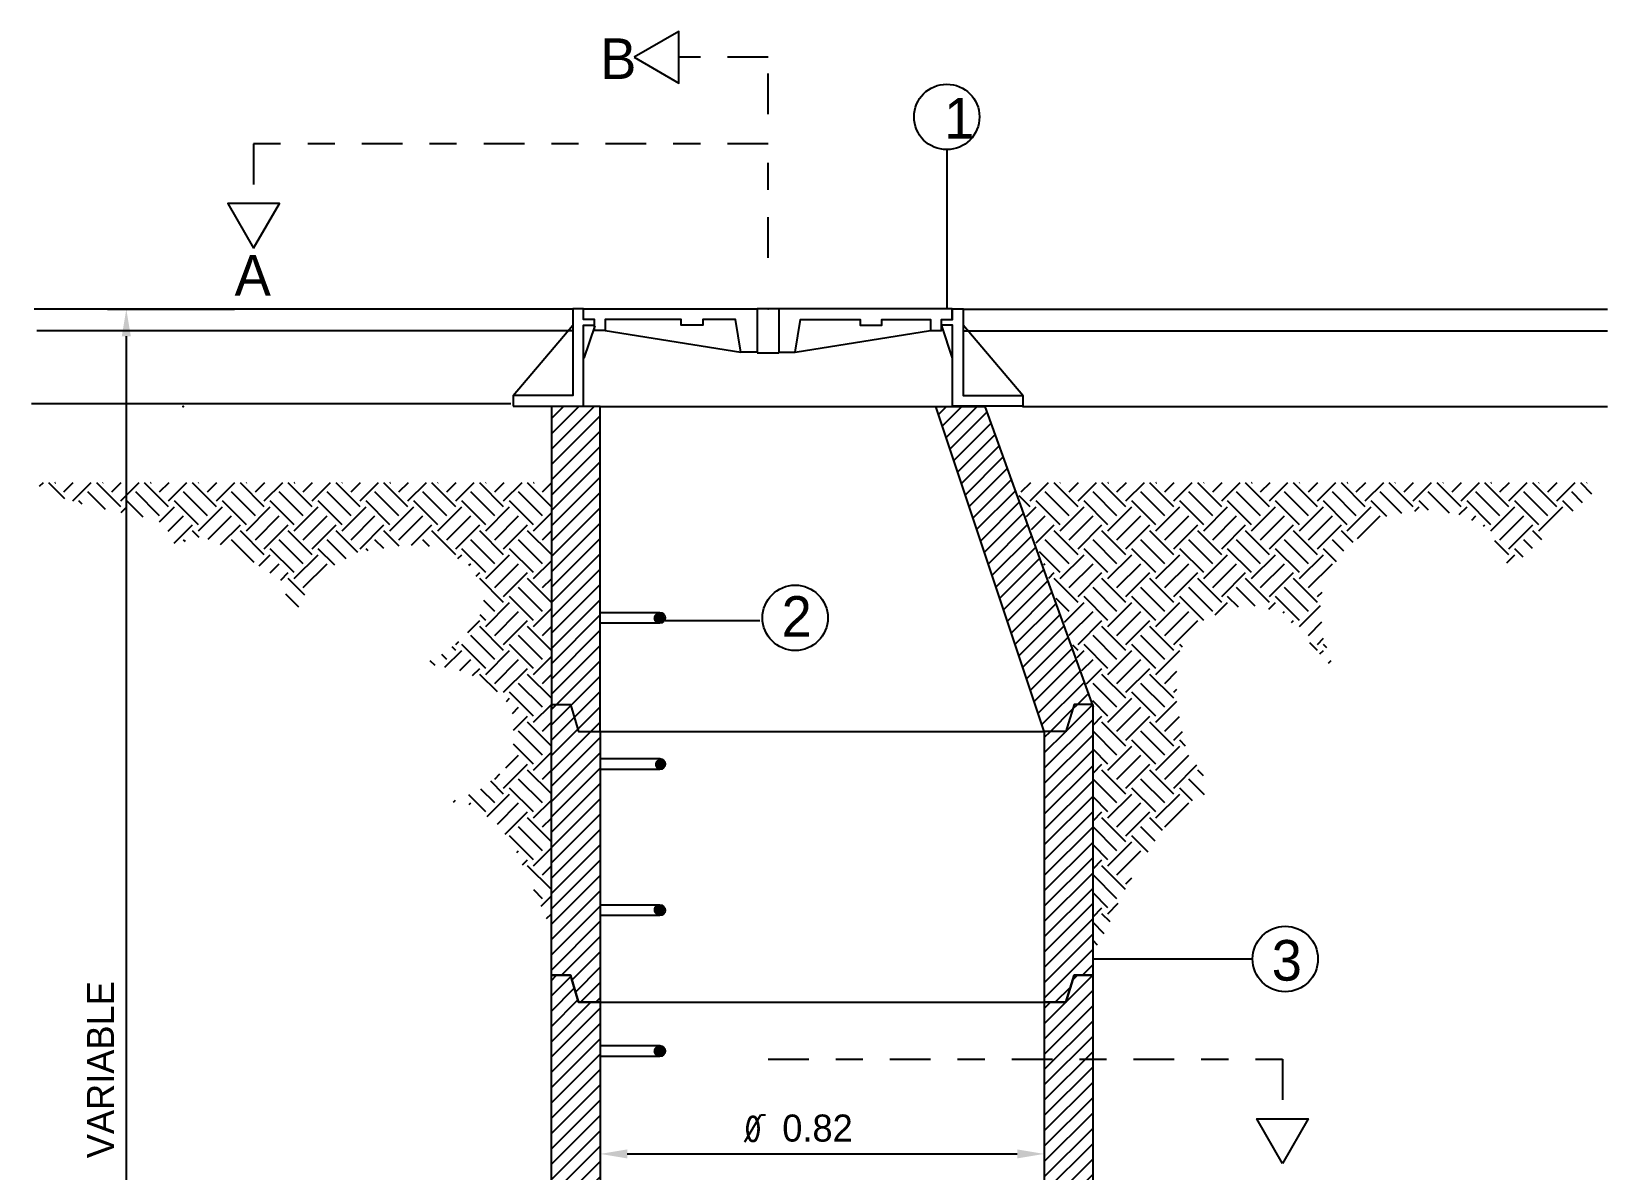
# Model space of a CAD drawing. Extents: x 0.6 to 16.6, y 0.3 to 12.9.
# Drawn here: x 2.72 to 8.54, y 8.74 to 12.94 of the extents above; entities that cross this region are included whole.
import ezdxf

# ---------------------------------------------------------------- set-up
doc = ezdxf.new("R2010")
doc.units = 0
doc.header["$LTSCALE"] = 0.3
doc.header["$MEASUREMENT"] = 0
doc.linetypes.add('DASHDOT', pattern=[1, 0.5, -0.25, 0, -0.25])
doc.layers.get('0').update_dxf_attribs({"linetype": 'CONTINUOUS'})
for name, color, linetype in [('ANILLO', 1, 'CONTINUOUS'), ('CERCHA', 7, 'CONTINUOUS'), ('RALLADO', 7, 'CONTINUOUS')]:
    doc.layers.add(name, color=color, linetype=linetype)
doc.styles.add('DIN', font='DIN')
doc.styles.add('LEROY', font='leroy')

# ---------------------------------------------------------------- blocks, each defined once
blk = doc.blocks.new('FI', base_point=(4.8585, 4.3576))
at = {"layer": 'CERCHA'}
for p, q in [((4.8531, 4.3523), (4.9122, 4.4516)), ((4.9122, 4.4516), (4.9296, 4.4516))]:
    blk.add_line(p, q, dxfattribs=at)
at = {"layer": 'CERCHA', "style": 'DIN'}
blk.add_text('0', height=0.1, dxfattribs=at).set_placement((4.85, 4.35))
blk = doc.blocks.new('*X0')
at = {"color": 0}
for p, q in [((21.55, 19.8812), (21.6288, 19.96)), ((21.55, 19.9095), (21.6005, 19.96)), ((21.55, 19.9378), (21.5722, 19.96)), ((21.55, 19.8529), (21.64, 19.9429)), ((22.2648, 19.9455), (22.2793, 19.96)), ((22.2719, 19.9243), (22.3076, 19.96)), ((22.279, 19.9031), (22.3359, 19.96)), ((22.286, 19.8819), (22.3538, 19.9496)), ((21.55, 19.8247), (21.64, 19.9147)), ((22.2931, 19.8607), (22.3612, 19.9288)), ((22.3002, 19.8395), (22.3687, 19.908)), ((21.55, 19.7964), (21.64, 19.8864)), ((22.3073, 19.8182), (22.3762, 19.8872)), ((21.55, 19.7681), (21.64, 19.8581)), ((22.3143, 19.797), (22.3837, 19.8664)), ((21.55, 19.7398), (21.64, 19.8298)), ((22.3214, 19.7758), (22.3912, 19.8456)), ((22.3285, 19.7546), (22.3987, 19.8248)), ((21.55, 19.7115), (21.64, 19.8015)), ((22.3355, 19.7334), (22.4062, 19.804)), ((21.55, 19.6832), (21.64, 19.7732)), ((22.3426, 19.7122), (22.4137, 19.7833)), ((22.3497, 19.691), (22.4212, 19.7625)), ((21.55, 19.655), (21.64, 19.745)), ((22.3568, 19.6697), (22.4287, 19.7417)), ((21.55, 19.6267), (21.64, 19.7167)), ((22.3638, 19.6485), (22.4362, 19.7209)), ((21.55, 19.5984), (21.64, 19.6884)), ((22.3709, 19.6273), (22.4437, 19.7001)), ((22.378, 19.6061), (22.4512, 19.6793)), ((21.55, 19.5701), (21.64, 19.6601)), ((22.385, 19.5849), (22.4586, 19.6585)), ((21.55, 19.5418), (21.64, 19.6318)), ((22.3921, 19.5637), (22.4661, 19.6377)), ((22.3992, 19.5425), (22.4736, 19.6169)), ((21.55, 19.5135), (21.64, 19.6035)), ((22.4062, 19.5213), (22.4811, 19.5961)), ((21.55, 19.4852), (21.64, 19.5752)), ((22.4133, 19.5), (22.4886, 19.5753)), ((21.55, 19.457), (21.64, 19.547)), ((22.4204, 19.4788), (22.4961, 19.5545)), ((22.4275, 19.4576), (22.5036, 19.5338)), ((21.55, 19.4287), (21.64, 19.5187)), ((22.4345, 19.4364), (22.5111, 19.513)), ((21.5596, 19.41), (21.64, 19.4904)), ((22.4416, 19.4152), (22.5186, 19.4922)), ((22.4487, 19.394), (22.5261, 19.4714)), ((21.5857, 19.4078), (21.64, 19.4621)), ((22.4557, 19.3728), (22.5336, 19.4506)), ((21.5922, 19.386), (21.64, 19.4338)), ((22.5213, 19.41), (22.5411, 19.4298)), ((22.5486, 19.409), (22.5496, 19.41)), ((21.5987, 19.3643), (21.64, 19.4055)), ((22.4713, 19.36), (22.5123, 19.401)), ((21.6227, 19.36), (21.64, 19.3773)), ((22.4996, 19.36), (22.5002, 19.3606))]:
    blk.add_line(p, q, dxfattribs=at)
blk = doc.blocks.new('A-CONO', base_point=(21.55, 19.36))
at = {"layer": 'ANILLO'}
for points in [[(21.55, 19.41), (21.585, 19.41), (21.6, 19.36), (21.64, 19.36), (21.64, 19.96), (21.55, 19.96), (21.55, 19.405)], [(22.55, 19.41), (22.515, 19.41), (22.5, 19.36), (22.46, 19.36), (22.26, 19.96), (22.35, 19.96), (22.55, 19.405)]]:
    blk.add_lwpolyline(points, dxfattribs=at)
at = {"layer": 'RALLADO'}
blk.add_line((21.64, 19.96), (22.26, 19.96), dxfattribs=at)
blk.add_blockref('*X0', (0, 0), dxfattribs=at)
blk = doc.blocks.new('*X2')
at = {"color": 0}
for p, q in [((22.5002, 19.3606), (22.5496, 19.41)), ((22.5123, 19.401), (22.5213, 19.41)), ((22.46, 19.2922), (22.55, 19.3822)), ((22.46, 19.3204), (22.4996, 19.36)), ((22.46, 19.3487), (22.4713, 19.36)), ((22.46, 19.2639), (22.55, 19.3539)), ((22.46, 19.2356), (22.55, 19.3256)), ((22.46, 19.2073), (22.55, 19.2973)), ((22.46, 19.179), (22.55, 19.269)), ((22.46, 19.1507), (22.55, 19.2407)), ((22.46, 19.1225), (22.55, 19.2125)), ((22.46, 19.0942), (22.55, 19.1842)), ((22.46, 19.0659), (22.55, 19.1559)), ((22.46, 19.0376), (22.55, 19.1276)), ((22.46, 19.0093), (22.55, 19.0993)), ((22.46, 18.981), (22.55, 19.071)), ((22.46, 18.9528), (22.55, 19.0428)), ((22.46, 18.9245), (22.55, 19.0145)), ((22.46, 18.8962), (22.55, 18.9862)), ((22.46, 18.8679), (22.55, 18.9579)), ((22.5304, 18.91), (22.55, 18.9296)), ((22.4804, 18.86), (22.5084, 18.888))]:
    blk.add_line(p, q, dxfattribs=at)
blk = doc.blocks.new('*X1')
at = {"color": 0}
for p, q in [((21.55, 19.4004), (21.5596, 19.41)), ((21.55, 19.3721), (21.5857, 19.4078)), ((21.55, 19.3438), (21.5922, 19.386)), ((21.55, 19.3155), (21.5987, 19.3643)), ((21.55, 19.2873), (21.6227, 19.36)), ((21.55, 19.259), (21.64, 19.349)), ((21.55, 19.2307), (21.64, 19.3207)), ((21.55, 19.2024), (21.64, 19.2924)), ((21.55, 19.1741), (21.64, 19.2641)), ((21.55, 19.1458), (21.64, 19.2358)), ((21.55, 19.1176), (21.64, 19.2076)), ((21.55, 19.0893), (21.64, 19.1793)), ((21.55, 19.061), (21.64, 19.151)), ((21.55, 19.0327), (21.64, 19.1227)), ((21.55, 19.0044), (21.64, 19.0944)), ((21.55, 18.9761), (21.64, 19.0661)), ((21.55, 18.9478), (21.64, 19.0378)), ((21.55, 18.9196), (21.64, 19.0096)), ((21.5687, 18.91), (21.64, 18.9813)), ((21.5878, 18.9008), (21.64, 18.953)), ((21.5943, 18.879), (21.64, 18.9247)), ((21.6036, 18.86), (21.64, 18.8964)), ((21.6319, 18.86), (21.64, 18.8681))]:
    blk.add_line(p, q, dxfattribs=at)
blk = doc.blocks.new('ANILLO', base_point=(21.55, 18.86))
at = {"layer": 'ANILLO'}
for points in [[(21.55, 19.41), (21.585, 19.41), (21.6, 19.36), (21.64, 19.36), (21.64, 18.86), (21.6, 18.86), (21.585, 18.91), (21.55, 18.91)], [(22.55, 19.41), (22.515, 19.41), (22.5, 19.36), (22.46, 19.36), (22.46, 18.86), (22.5, 18.86), (22.515, 18.91), (22.55, 18.91)]]:
    blk.add_lwpolyline(points, close=True, dxfattribs=at)
at = {"layer": 'RALLADO'}
blk.add_line((21.64, 19.36), (22.46, 19.36), dxfattribs=at)
for name in ['*X1', '*X2']:
    blk.add_blockref(name, (0, 0), dxfattribs=at)
blk = doc.blocks.new('*X13')
at = {"color": 0}
for p, q in [((20.0297, 24.6259), (20.0438, 24.64)), ((20.1234, 24.579), (20.0642, 24.6383)), ((20.0863, 24.6383), (20.088, 24.64)), ((20.1194, 24.6051), (20.1543, 24.64)), ((20.1525, 24.572), (20.2206, 24.64)), ((20.3293, 24.5499), (20.2409, 24.6383)), ((20.263, 24.6383), (20.2648, 24.64)), ((20.2962, 24.6051), (20.3311, 24.64)), ((20.3293, 24.572), (20.3974, 24.64)), ((20.5061, 24.5499), (20.4177, 24.6383)), ((20.4398, 24.6383), (20.4416, 24.64)), ((20.473, 24.6051), (20.5078, 24.64)), ((20.5061, 24.572), (20.5741, 24.64)), ((20.6829, 24.5499), (20.5945, 24.6383)), ((20.6166, 24.6383), (20.6183, 24.64)), ((20.6497, 24.6051), (20.6846, 24.64)), ((20.6829, 24.572), (20.7509, 24.64)), ((20.8597, 24.5499), (20.7713, 24.6383)), ((20.7934, 24.6383), (20.7951, 24.64)), ((20.8265, 24.6051), (20.8614, 24.64)), ((20.8597, 24.572), (20.9277, 24.64)), ((21.0364, 24.5499), (20.948, 24.6383)), ((20.9701, 24.6383), (20.9719, 24.64)), ((21.0033, 24.6051), (21.0382, 24.64)), ((21.0364, 24.572), (21.1045, 24.64)), ((21.2132, 24.5499), (21.1248, 24.6383)), ((21.1469, 24.6383), (21.1487, 24.64)), ((21.1801, 24.6051), (21.215, 24.64)), ((21.2132, 24.572), (21.2812, 24.64)), ((21.39, 24.5499), (21.3016, 24.6383)), ((21.3237, 24.6383), (21.3254, 24.64)), ((21.3568, 24.6051), (21.3917, 24.64)), ((21.39, 24.572), (21.458, 24.64)), ((21.5668, 24.5499), (21.4784, 24.6383)), ((21.5005, 24.6383), (21.5022, 24.64)), ((21.5336, 24.6051), (21.5685, 24.64)), ((21.5668, 24.572), (21.6348, 24.64)), ((21.7435, 24.5499), (21.6551, 24.6383)), ((21.6772, 24.6383), (21.679, 24.64)), ((21.7104, 24.6051), (21.7453, 24.64)), ((21.7435, 24.572), (21.8116, 24.64)), ((21.92, 24.5502), (21.8319, 24.6383)), ((21.854, 24.6383), (21.8558, 24.64)), ((21.8872, 24.6051), (21.92, 24.6379)), ((23.6549, 24.6051), (23.6898, 24.64)), ((23.6881, 24.572), (23.7561, 24.64)), ((23.8649, 24.5499), (23.7765, 24.6383)), ((23.7986, 24.6383), (23.8003, 24.64)), ((23.8317, 24.6051), (23.8666, 24.64)), ((23.8649, 24.572), (23.9329, 24.64)), ((24.0416, 24.5499), (23.9532, 24.6383)), ((23.9753, 24.6383), (23.9771, 24.64)), ((24.0085, 24.6051), (24.0434, 24.64)), ((24.0416, 24.572), (24.1097, 24.64)), ((24.2184, 24.5499), (24.13, 24.6383)), ((24.1521, 24.6383), (24.1539, 24.64)), ((24.1853, 24.6051), (24.2202, 24.64)), ((24.2184, 24.572), (24.2864, 24.64)), ((24.3952, 24.5499), (24.3068, 24.6383)), ((24.3289, 24.6383), (24.3306, 24.64)), ((24.362, 24.6051), (24.3969, 24.64)), ((24.3952, 24.572), (24.4632, 24.64)), ((24.572, 24.5499), (24.4836, 24.6383)), ((24.5057, 24.6383), (24.5074, 24.64)), ((24.5388, 24.6051), (24.5737, 24.64)), ((24.572, 24.572), (24.64, 24.64)), ((24.7487, 24.5499), (24.6603, 24.6383)), ((24.6824, 24.6383), (24.6842, 24.64)), ((24.7156, 24.6051), (24.7505, 24.64)), ((24.7487, 24.572), (24.8168, 24.64)), ((24.9255, 24.5499), (24.8371, 24.6383)), ((24.8592, 24.6383), (24.861, 24.64)), ((24.8924, 24.6051), (24.9273, 24.64)), ((24.9255, 24.572), (24.9936, 24.64)), ((25.1023, 24.5499), (25.0139, 24.6383)), ((25.036, 24.6383), (25.0377, 24.64)), ((25.0691, 24.6051), (25.104, 24.64)), ((25.1023, 24.572), (25.1703, 24.64)), ((25.2791, 24.5499), (25.1907, 24.6383)), ((25.2128, 24.6383), (25.2145, 24.64)), ((25.2459, 24.6051), (25.2808, 24.64)), ((25.2791, 24.572), (25.3471, 24.64)), ((25.4558, 24.5499), (25.3675, 24.6383)), ((25.3896, 24.6383), (25.3913, 24.64)), ((25.4227, 24.6051), (25.4576, 24.64)), ((25.4558, 24.572), (25.5239, 24.64)), ((25.6326, 24.5499), (25.5442, 24.6383)), ((25.5663, 24.6383), (25.5681, 24.64)), ((25.5995, 24.6051), (25.6344, 24.64)), ((25.6326, 24.572), (25.7007, 24.64)), ((25.7626, 24.5967), (25.721, 24.6383)), ((25.7431, 24.6383), (25.7449, 24.64)), ((20.1866, 24.56), (20.1746, 24.572)), ((20.2728, 24.5401), (20.2078, 24.6051)), ((20.4121, 24.5112), (20.3514, 24.572)), ((20.473, 24.5167), (20.3846, 24.6051)), ((20.6166, 24.4836), (20.5282, 24.572)), ((20.6497, 24.5167), (20.5613, 24.6051)), ((20.7934, 24.4836), (20.705, 24.572)), ((20.8265, 24.5167), (20.7381, 24.6051)), ((20.9701, 24.4836), (20.8817, 24.572)), ((21.0033, 24.5167), (20.9149, 24.6051)), ((21.1469, 24.4836), (21.0585, 24.572)), ((21.1801, 24.5167), (21.0917, 24.6051)), ((21.3237, 24.4836), (21.2353, 24.572)), ((21.3568, 24.5167), (21.2684, 24.6051)), ((21.5005, 24.4836), (21.4121, 24.572)), ((21.5336, 24.5167), (21.4452, 24.6051)), ((21.6772, 24.4836), (21.5889, 24.572)), ((21.7104, 24.5167), (21.622, 24.6051)), ((21.854, 24.4836), (21.7656, 24.572)), ((21.8872, 24.5167), (21.7988, 24.6051)), ((23.6881, 24.5499), (23.6479, 24.5901)), ((23.7986, 24.4836), (23.7102, 24.572)), ((23.8317, 24.5167), (23.7433, 24.6051)), ((23.9753, 24.4836), (23.887, 24.572)), ((24.0085, 24.5167), (23.9201, 24.6051)), ((24.1521, 24.4836), (24.0637, 24.572)), ((24.1853, 24.5167), (24.0969, 24.6051)), ((24.3289, 24.4836), (24.2405, 24.572)), ((24.362, 24.5167), (24.2736, 24.6051)), ((24.5057, 24.4836), (24.4173, 24.572)), ((24.5388, 24.5167), (24.4504, 24.6051)), ((24.6824, 24.4836), (24.5941, 24.572)), ((24.7156, 24.5167), (24.6272, 24.6051)), ((24.8592, 24.4836), (24.7708, 24.572)), ((24.8924, 24.5167), (24.804, 24.6051)), ((25.0049, 24.5147), (24.9476, 24.572)), ((25.0607, 24.5251), (24.9808, 24.6051)), ((25.1591, 24.5373), (25.1244, 24.572)), ((25.2364, 24.5262), (25.1575, 24.6051)), ((25.3896, 24.4836), (25.3012, 24.572)), ((25.4227, 24.5167), (25.3343, 24.6051)), ((25.5663, 24.4836), (25.4779, 24.572)), ((25.5995, 24.5167), (25.5111, 24.6051)), ((25.6933, 24.5333), (25.6547, 24.572)), ((25.728, 24.565), (25.6879, 24.6051)), ((20.3308, 24.5292), (20.3514, 24.5499)), ((20.473, 24.4946), (20.5282, 24.5499)), ((20.5049, 24.4603), (20.5613, 24.5167)), ((20.6166, 24.4615), (20.705, 24.5499)), ((20.652, 24.4306), (20.7381, 24.5167)), ((20.7934, 24.4615), (20.8817, 24.5499)), ((20.8265, 24.4283), (20.9149, 24.5167)), ((20.9701, 24.4615), (21.0585, 24.5499)), ((21.0033, 24.4283), (21.0917, 24.5167)), ((21.1469, 24.4615), (21.2353, 24.5499)), ((21.1801, 24.4283), (21.2684, 24.5167)), ((21.3237, 24.4615), (21.4121, 24.5499)), ((21.3568, 24.4283), (21.4452, 24.5167)), ((21.5005, 24.4615), (21.5889, 24.5499)), ((21.5336, 24.4283), (21.622, 24.5167)), ((21.6772, 24.4615), (21.7656, 24.5499)), ((21.7104, 24.4283), (21.7988, 24.5167)), ((21.854, 24.4615), (21.92, 24.5275)), ((23.6749, 24.5146), (23.7102, 24.5499)), ((23.6924, 24.4658), (23.7433, 24.5167)), ((23.7986, 24.4615), (23.887, 24.5499)), ((23.8317, 24.4283), (23.9201, 24.5167)), ((23.9753, 24.4615), (24.0637, 24.5499)), ((24.0085, 24.4283), (24.0969, 24.5167)), ((24.1521, 24.4615), (24.2405, 24.5499)), ((24.1853, 24.4283), (24.2736, 24.5167)), ((24.3289, 24.4615), (24.4173, 24.5499)), ((24.362, 24.4283), (24.4504, 24.5167)), ((24.5057, 24.4615), (24.5941, 24.5499)), ((24.5388, 24.4283), (24.6272, 24.5167)), ((24.6824, 24.4615), (24.7708, 24.5499)), ((24.7156, 24.4283), (24.804, 24.5167)), ((24.8592, 24.4615), (24.9476, 24.5499)), ((24.8965, 24.4325), (24.9808, 24.5167)), ((25.1086, 24.5341), (25.1244, 24.5499)), ((25.2724, 24.5211), (25.3012, 24.5499)), ((25.3184, 24.5008), (25.3343, 24.5167)), ((25.3896, 24.4615), (25.4779, 24.5499)), ((25.4227, 24.4283), (25.5111, 24.5167)), ((25.5663, 24.4615), (25.6547, 24.5499)), ((20.527, 24.4161), (20.5945, 24.4836)), ((20.6192, 24.4368), (20.5945, 24.4615)), ((20.6984, 24.4107), (20.7713, 24.4836)), ((20.8597, 24.3731), (20.7713, 24.4615)), ((20.8597, 24.3952), (20.948, 24.4836)), ((21.0364, 24.3731), (20.948, 24.4615)), ((21.0364, 24.3952), (21.1248, 24.4836)), ((21.2054, 24.3809), (21.1248, 24.4615)), ((21.2132, 24.3952), (21.3016, 24.4836)), ((21.3581, 24.405), (21.3016, 24.4615)), ((21.4037, 24.4089), (21.4784, 24.4836)), ((21.5668, 24.3731), (21.4784, 24.4615)), ((21.5668, 24.3952), (21.6551, 24.4836)), ((21.7435, 24.3731), (21.6551, 24.4615)), ((21.7435, 24.3952), (21.8319, 24.4836)), ((21.92, 24.3734), (21.8319, 24.4615)), ((21.8872, 24.4283), (21.92, 24.4612)), ((23.7099, 24.417), (23.7765, 24.4836)), ((23.8649, 24.3731), (23.7765, 24.4615)), ((23.8649, 24.3952), (23.9532, 24.4836)), ((24.0416, 24.3731), (23.9532, 24.4615)), ((24.0416, 24.3952), (24.13, 24.4836)), ((24.2184, 24.3731), (24.13, 24.4615)), ((24.2184, 24.3952), (24.3068, 24.4836)), ((24.3952, 24.3731), (24.3068, 24.4615)), ((24.3952, 24.3952), (24.4836, 24.4836)), ((24.572, 24.3731), (24.4836, 24.4615)), ((24.572, 24.3952), (24.6603, 24.4836)), ((24.7487, 24.3731), (24.6603, 24.4615)), ((24.7487, 24.3952), (24.8371, 24.4836)), ((24.8808, 24.4178), (24.8371, 24.4615)), ((25.3626, 24.4787), (25.3675, 24.4836)), ((25.4558, 24.3952), (25.5442, 24.4836)), ((25.5779, 24.4278), (25.5442, 24.4615)), ((20.5682, 24.4215), (20.5613, 24.4283)), ((20.8223, 24.3441), (20.7381, 24.4283)), ((20.9701, 24.3068), (20.8817, 24.3952)), ((21.0033, 24.3399), (20.9149, 24.4283)), ((21.1196, 24.3341), (21.0585, 24.3952)), ((21.1618, 24.3582), (21.0917, 24.4283)), ((21.2436, 24.3869), (21.2353, 24.3952)), ((21.3009, 24.3959), (21.2684, 24.4283)), ((21.4702, 24.4033), (21.4452, 24.4283)), ((21.6772, 24.3068), (21.5889, 24.3952)), ((21.7104, 24.3399), (21.622, 24.4283)), ((21.854, 24.3068), (21.7656, 24.3952)), ((21.8872, 24.3399), (21.7988, 24.4283)), ((23.8317, 24.3399), (23.7433, 24.4283)), ((23.9753, 24.3068), (23.887, 24.3952)), ((24.0085, 24.3399), (23.9201, 24.4283)), ((24.1521, 24.3068), (24.0637, 24.3952)), ((24.1853, 24.3399), (24.0969, 24.4283)), ((24.3289, 24.3068), (24.2405, 24.3952)), ((24.362, 24.3399), (24.2736, 24.4283)), ((24.5057, 24.3068), (24.4173, 24.3952)), ((24.5388, 24.3399), (24.4504, 24.4283)), ((24.6824, 24.3068), (24.5941, 24.3952)), ((24.7156, 24.3399), (24.6272, 24.4283)), ((24.819, 24.347), (24.7708, 24.3952)), ((24.8464, 24.3859), (24.804, 24.4283)), ((25.4558, 24.3731), (25.4041, 24.4249)), ((25.5086, 24.3645), (25.4779, 24.3952)), ((25.5433, 24.3961), (25.5111, 24.4283)), ((20.8412, 24.3325), (20.8817, 24.3731)), ((20.881, 24.306), (20.9149, 24.3399)), ((20.9701, 24.2847), (21.0585, 24.3731)), ((21.0033, 24.2516), (21.0917, 24.3399)), ((21.5746, 24.3589), (21.5889, 24.3731)), ((21.6151, 24.3331), (21.622, 24.3399)), ((21.6772, 24.2847), (21.7656, 24.3731)), ((21.7104, 24.2516), (21.7988, 24.3399)), ((21.854, 24.2847), (21.92, 24.3507)), ((23.7986, 24.3068), (23.7218, 24.3835)), ((23.739, 24.3356), (23.7433, 24.3399)), ((23.7986, 24.2847), (23.887, 24.3731)), ((23.8317, 24.2516), (23.9201, 24.3399)), ((23.9753, 24.2847), (24.0637, 24.3731)), ((24.0085, 24.2516), (24.0969, 24.3399)), ((24.1521, 24.2847), (24.2405, 24.3731)), ((24.1853, 24.2516), (24.2736, 24.3399)), ((24.3289, 24.2847), (24.4173, 24.3731)), ((24.362, 24.2516), (24.4504, 24.3399)), ((24.5057, 24.2847), (24.5941, 24.3731)), ((24.5388, 24.2516), (24.6272, 24.3399)), ((24.6824, 24.2847), (24.7708, 24.3731)), ((24.7156, 24.2516), (24.804, 24.3399)), ((25.4478, 24.3429), (25.4779, 24.3731)), ((20.9203, 24.2791), (20.948, 24.3068)), ((21.0091, 24.2236), (20.948, 24.2847)), ((21.6424, 24.2941), (21.6551, 24.3068)), ((21.7435, 24.1963), (21.6551, 24.2847)), ((21.7435, 24.2184), (21.8319, 24.3068)), ((21.92, 24.1966), (21.8319, 24.2847)), ((21.8872, 24.2516), (21.92, 24.2844)), ((23.7565, 24.2868), (23.7765, 24.3068)), ((23.8649, 24.1963), (23.7765, 24.2847)), ((23.8649, 24.2184), (23.9532, 24.3068)), ((24.0416, 24.1963), (23.9532, 24.2847)), ((24.0416, 24.2184), (24.13, 24.3068)), ((24.2184, 24.1963), (24.13, 24.2847)), ((24.2184, 24.2184), (24.3068, 24.3068)), ((24.3952, 24.1963), (24.3068, 24.2847)), ((24.3952, 24.2184), (24.4836, 24.3068)), ((24.572, 24.1963), (24.4836, 24.2847)), ((24.572, 24.2184), (24.6603, 24.3068)), ((24.7487, 24.1963), (24.6603, 24.2847)), ((20.9869, 24.1795), (20.9386, 24.2278)), ((21.854, 24.13), (21.7656, 24.2184)), ((21.8872, 24.1632), (21.7988, 24.2516)), ((23.8317, 24.1632), (23.7834, 24.2114)), ((23.9753, 24.13), (23.887, 24.2184)), ((24.0085, 24.1632), (23.9201, 24.2516)), ((24.1521, 24.13), (24.0637, 24.2184)), ((24.1853, 24.1632), (24.0969, 24.2516)), ((24.3288, 24.1302), (24.2405, 24.2184)), ((24.362, 24.1632), (24.2736, 24.2516)), ((24.4568, 24.1789), (24.4173, 24.2184)), ((24.5186, 24.1834), (24.4504, 24.2516)), ((24.6824, 24.13), (24.5941, 24.2184)), ((24.7156, 24.1632), (24.6272, 24.2516)), ((24.7487, 24.2184), (24.7657, 24.2353)), ((21.7104, 24.1632), (21.67, 24.2036)), ((21.6772, 24.1079), (21.7656, 24.1963)), ((21.7104, 24.0748), (21.7988, 24.1632)), ((21.854, 24.1079), (21.92, 24.1739)), ((23.8147, 24.1241), (23.887, 24.1963)), ((23.8322, 24.0753), (23.9201, 24.1632)), ((23.9753, 24.1079), (24.0637, 24.1963)), ((24.0085, 24.0748), (24.0969, 24.1632)), ((24.1521, 24.1079), (24.2405, 24.1963)), ((24.1853, 24.0748), (24.2736, 24.1632)), ((24.3715, 24.1505), (24.4173, 24.1963)), ((24.5694, 24.1717), (24.5941, 24.1963)), ((24.6219, 24.1579), (24.6272, 24.1632)), ((24.6824, 24.1079), (24.7603, 24.1858)), ((21.6114, 24.0862), (21.6551, 24.13)), ((21.7435, 24.0195), (21.6551, 24.1079)), ((21.6772, 24.13), (21.6565, 24.1507)), ((21.7435, 24.0416), (21.8319, 24.13)), ((21.92, 24.0198), (21.8319, 24.1079)), ((21.8872, 24.0748), (21.92, 24.1076)), ((23.8649, 24.0416), (23.9532, 24.13)), ((24.0416, 24.0195), (23.9532, 24.1079)), ((24.0416, 24.0416), (24.13, 24.13)), ((24.2184, 24.0195), (24.13, 24.1079)), ((24.2184, 24.0416), (24.3068, 24.13)), ((24.6531, 24.1228), (24.6603, 24.13)), ((24.7156, 24.0748), (24.7654, 24.1246)), ((21.5668, 24.0416), (21.5781, 24.0529)), ((21.6772, 23.9532), (21.5889, 24.0416)), ((21.7104, 23.9864), (21.622, 24.0748)), ((21.854, 23.9532), (21.7656, 24.0416)), ((21.8872, 23.9864), (21.7988, 24.0748)), ((23.8649, 24.0195), (23.8451, 24.0393)), ((23.9753, 23.9532), (23.887, 24.0416)), ((24.0085, 23.9864), (23.9201, 24.0748)), ((24.1521, 23.9532), (24.0637, 24.0416)), ((24.1853, 23.9864), (24.0969, 24.0748)), ((24.2504, 24.0317), (24.2405, 24.0416)), ((24.7487, 24.0195), (24.7208, 24.0475)), ((24.7487, 24.0416), (24.7718, 24.0647)), ((24.7838, 24.0287), (24.7708, 24.0416)), ((21.4904, 23.9633), (21.4725, 23.9812)), ((21.5336, 23.9864), (21.5156, 24.0044)), ((21.5266, 23.9572), (21.5889, 24.0195)), ((21.5668, 24.0195), (21.5529, 24.0334)), ((21.5812, 23.9455), (21.622, 23.9864)), ((21.6772, 23.9311), (21.7656, 24.0195)), ((21.7104, 23.898), (21.7988, 23.9864)), ((21.854, 23.9311), (21.92, 23.9971)), ((23.8613, 23.9939), (23.887, 24.0195)), ((23.8788, 23.9451), (23.9201, 23.9864)), ((23.9753, 23.9311), (24.0637, 24.0195)), ((24.0085, 23.898), (24.0969, 23.9864)), ((24.1521, 23.9311), (24.2405, 24.0195)), ((24.7582, 24.0069), (24.7708, 24.0195)), ((24.79, 23.9725), (24.7994, 23.9818)), ((21.6285, 23.9266), (21.6551, 23.9532)), ((21.7203, 23.866), (21.6551, 23.9311)), ((21.7435, 23.8649), (21.8319, 23.9532)), ((21.92, 23.8431), (21.8319, 23.9311)), ((21.8872, 23.898), (21.92, 23.9308)), ((23.8963, 23.8963), (23.9532, 23.9532)), ((24.0416, 23.8428), (23.9532, 23.9311)), ((24.0416, 23.8649), (24.13, 23.9532)), ((24.2184, 23.8428), (24.13, 23.9311)), ((24.1853, 23.898), (24.23, 23.9427)), ((21.854, 23.7765), (21.7656, 23.8649)), ((21.8872, 23.8096), (21.7988, 23.898)), ((24.0085, 23.8096), (23.9201, 23.898)), ((24.1521, 23.7765), (24.0637, 23.8649)), ((24.1853, 23.8096), (24.0969, 23.898)), ((24.2184, 23.8649), (24.23, 23.8764)), ((21.7543, 23.8314), (21.7656, 23.8428)), ((21.7764, 23.7872), (21.7988, 23.8096)), ((21.854, 23.7544), (21.92, 23.8203)), ((23.9753, 23.7765), (23.919, 23.8328)), ((23.92, 23.8095), (23.9201, 23.8096)), ((23.9753, 23.7544), (24.0637, 23.8428)), ((24.0085, 23.7212), (24.0969, 23.8096)), ((24.1521, 23.7544), (24.23, 23.8323)), ((21.78, 23.7245), (21.8319, 23.7765)), ((21.92, 23.6663), (21.8319, 23.7544)), ((21.8872, 23.7212), (21.92, 23.7541)), ((23.92, 23.7432), (23.9532, 23.7765)), ((24.0416, 23.666), (23.9532, 23.7544)), ((24.0416, 23.6881), (24.13, 23.7765)), ((24.2184, 23.666), (24.13, 23.7544)), ((24.1853, 23.7212), (24.239, 23.775)), ((21.8872, 23.6328), (21.7988, 23.7212)), ((24.0085, 23.6328), (23.9201, 23.7212)), ((24.1521, 23.5997), (24.0637, 23.6881)), ((24.1853, 23.6328), (24.0969, 23.7212)), ((24.2184, 23.6881), (24.2501, 23.7197)), ((24.2621, 23.6665), (24.2405, 23.6881)), ((21.752, 23.5861), (21.7988, 23.6328)), ((21.854, 23.5997), (21.78, 23.6737)), ((21.854, 23.5776), (21.92, 23.6436)), ((23.9753, 23.5997), (23.92, 23.655)), ((23.92, 23.6327), (23.9201, 23.6328)), ((23.9753, 23.5776), (24.0637, 23.666)), ((24.0085, 23.5444), (24.0969, 23.6328)), ((24.1521, 23.5776), (24.2405, 23.666)), ((24.1853, 23.5444), (24.2736, 23.6328)), ((21.7435, 23.5113), (21.8319, 23.5997)), ((21.92, 23.4895), (21.8319, 23.5776)), ((21.8872, 23.5444), (21.92, 23.5773)), ((23.92, 23.5664), (23.9532, 23.5997)), ((24.0416, 23.4892), (23.9532, 23.5776)), ((24.0416, 23.5113), (24.13, 23.5997)), ((24.2184, 23.4892), (24.13, 23.5776)), ((24.2184, 23.5113), (24.3039, 23.5968)), ((24.3275, 23.5569), (24.3068, 23.5776)), ((21.7435, 23.4892), (21.696, 23.5368)), ((21.7104, 23.5444), (21.7297, 23.5638)), ((21.8872, 23.4561), (21.7988, 23.5444)), ((24.0085, 23.4561), (23.9201, 23.5444)), ((24.1853, 23.4561), (24.0969, 23.5444)), ((24.3321, 23.486), (24.2736, 23.5444)), ((21.5584, 23.4588), (21.5661, 23.4664)), ((21.6772, 23.4229), (21.6144, 23.4858)), ((21.6164, 23.4505), (21.622, 23.4561)), ((21.7104, 23.4561), (21.6591, 23.5073)), ((21.6826, 23.4062), (21.7656, 23.4892)), ((21.7212, 23.3784), (21.7988, 23.4561)), ((21.854, 23.4229), (21.7656, 23.5113)), ((21.854, 23.4008), (21.92, 23.4668)), ((23.9753, 23.4229), (23.92, 23.4783)), ((23.92, 23.456), (23.9201, 23.4561)), ((23.9753, 23.4008), (24.0637, 23.4892)), ((24.0085, 23.3677), (24.0969, 23.4561)), ((24.1521, 23.4229), (24.0637, 23.5113)), ((24.1521, 23.4008), (24.2405, 23.4892)), ((24.1853, 23.3677), (24.2736, 23.4561)), ((24.2879, 23.4639), (24.2405, 23.5113)), ((21.7496, 23.3406), (21.8319, 23.4229)), ((21.92, 23.3127), (21.8319, 23.4008)), ((21.8872, 23.3677), (21.92, 23.4005)), ((23.92, 23.3897), (23.9532, 23.4229)), ((24.0416, 23.3124), (23.9532, 23.4008)), ((24.0416, 23.3345), (24.13, 23.4229)), ((24.1763, 23.3545), (24.13, 23.4008)), ((21.8872, 23.2793), (21.7988, 23.3677)), ((24.0085, 23.2793), (23.9201, 23.3677)), ((24.1498, 23.3147), (24.0969, 23.3677)), ((21.854, 23.2461), (21.7656, 23.3345)), ((21.854, 23.224), (21.92, 23.29)), ((23.9753, 23.2461), (23.92, 23.3015)), ((23.9753, 23.224), (24.0637, 23.3124)), ((24.1233, 23.275), (24.0637, 23.3345)), ((21.7923, 23.2728), (21.7988, 23.2793)), ((21.8129, 23.2271), (21.8319, 23.2461)), ((21.92, 23.136), (21.8319, 23.224)), ((21.8872, 23.1909), (21.92, 23.2237)), ((23.92, 23.2792), (23.9201, 23.2793)), ((23.92, 23.2129), (23.9532, 23.2461)), ((24.0402, 23.1371), (23.9532, 23.224)), ((24.0085, 23.1909), (24.0969, 23.2793)), ((24.0085, 23.1025), (23.9201, 23.1909)), ((24.0416, 23.1577), (24.0633, 23.1795)), ((21.8872, 23.1025), (21.8544, 23.1353)), ((21.8817, 23.0749), (21.92, 23.1132)), ((23.9753, 23.0694), (23.92, 23.1247)), ((23.92, 23.1024), (23.9201, 23.1025)), ((23.92, 23.0361), (23.9532, 23.0694)), ((23.9832, 23.0173), (23.9532, 23.0473)), ((23.9753, 23.0473), (24.0135, 23.0855)), ((21.9023, 23.0292), (21.92, 23.047)), ((23.9614, 22.9728), (23.9201, 23.0141)), ((23.9367, 22.9312), (23.92, 22.9479)), ((23.92, 22.9256), (23.9201, 22.9257))]:
    blk.add_line(p, q, dxfattribs=at)

msp = doc.modelspace()

# ---------------------------------------------------------------- linework, layer by layer
at = {"linetype": 'DASHDOT'}
for p, q in [((5.4359, 12.8488), (5.1059, 12.8488)), ((5.4359, 12.6388), (5.4359, 12.8488)), ((5.4359, 12.5288), (3.5359, 12.5288)), ((3.5359, 12.5288), (3.5359, 12.3088)), ((5.4359, 12.1088), (5.4359, 12.5288)), ((5.4359, 9.1488), (7.3359, 9.1488)), ((7.3359, 9.1488), (7.3359, 8.9288))]:
    msp.add_line(p, q, dxfattribs=at)
for p, q in [((6.0959, 12.508), (6.0959, 11.9188)), ((4.7159, 11.9188), (2.7259, 11.9188)), ((6.1559, 11.9188), (8.5359, 11.9188)), ((4.7159, 11.8388), (2.7359, 11.8388)), ((4.7959, 11.8575), (4.7559, 11.7375)), ((6.0759, 11.8575), (6.1159, 11.7375)), ((6.1559, 11.8388), (8.5359, 11.8388)), ((5.3959, 11.7575), (5.4759, 11.7575)), ((4.4859, 11.5688), (2.7159, 11.5688)), ((6.3759, 11.5588), (8.5359, 11.5588)), ((5.0559, 10.7688), (5.4059, 10.7688)), ((6.6359, 9.5188), (7.225, 9.5188))]:
    msp.add_line(p, q)
at = {"color": 0, "linetype": 'ByBlock'}
for p, q in [((2.9959, 11.9188), (3.4659, 11.9188)), ((3.0659, 11.8188), (3.0659, 6.4688)), ((4.9159, 8.7988), (6.3559, 8.7988))]:
    msp.add_line(p, q, dxfattribs=at)
for points in [[(4.9409, 12.8488), (5.1059, 12.7536), (5.1059, 12.9441)], [(3.5359, 12.1438), (3.6311, 12.3088), (3.4406, 12.3088)], [(7.3359, 8.7638), (7.2406, 8.9288), (7.4311, 8.9288)]]:
    msp.add_lwpolyline(points, close=True)
at = {"color": 1}
for points in [[(4.4947, 11.56), (4.7547, 11.56), (4.7547, 11.86), (4.7947, 11.86), (4.7947, 11.88), (4.7547, 11.88), (4.7547, 11.92), (4.7147, 11.92), (4.7147, 11.6), (4.4947, 11.6)], [(5.3959, 11.92), (5.3959, 11.76), (5.3359, 11.76), (5.3159, 11.88), (5.1947, 11.88), (5.1947, 11.86), (5.1147, 11.86), (5.1147, 11.88), (4.8347, 11.88), (4.8347, 11.84), (4.7947, 11.84), (4.7947, 11.88), (4.7547, 11.88), (4.7547, 11.92), (5.3959, 11.92)], [(5.4759, 11.92), (5.4759, 11.76), (5.5359, 11.76), (5.5559, 11.88), (5.7759, 11.88), (5.7759, 11.86), (5.8559, 11.86), (5.8559, 11.88), (6.0359, 11.88), (6.0359, 11.84), (6.0759, 11.84), (6.0759, 11.88), (6.1159, 11.88), (6.1159, 11.92), (5.4759, 11.92)], [(6.377, 11.56), (6.117, 11.56), (6.117, 11.86), (6.077, 11.86), (6.077, 11.88), (6.117, 11.88), (6.117, 11.92), (6.157, 11.92), (6.157, 11.6), (6.377, 11.6)]]:
    msp.add_lwpolyline(points, close=True, dxfattribs=at)
for points in [[(5.4759, 11.92), (5.3959, 11.92)], [(4.4947, 11.6), (4.7147, 11.86)], [(4.8347, 11.84), (5.3359, 11.76)], [(5.5359, 11.76), (6.0359, 11.84)], [(6.377, 11.6), (6.157, 11.86)]]:
    msp.add_lwpolyline(points)
for points in [[(4.8159, 10.7988), (5.0359, 10.7988, -1), (5.0359, 10.7588), (4.8159, 10.7588)], [(4.8159, 10.2588), (5.0359, 10.2588, -1), (5.0359, 10.2188), (4.8159, 10.2188)], [(4.8159, 9.7188), (5.0359, 9.7188, -1), (5.0359, 9.6788), (4.8159, 9.6788)], [(4.8159, 9.1988), (5.0359, 9.1988, -1), (5.0359, 9.1588), (4.8159, 9.1588)]]:
    msp.add_lwpolyline(points, format="xyb")
at = {"const_width": 0.02}
for points in [[(5.0228, 10.7772, 1), (5.0428, 10.7772, 1)], [(5.0281, 10.2372, 1), (5.0481, 10.2372, 1)], [(5.0228, 9.7007, 1), (5.0428, 9.7007, 1)], [(5.0228, 9.1782, 1), (5.0428, 9.1782, 1)]]:
    msp.add_lwpolyline(points, format="xyb", close=True, dxfattribs=at)
for centre in [(6.0959, 12.6288), (5.5359, 10.7788), (7.3459, 9.5188)]:
    msp.add_circle(centre, 0.1208)
msp.add_point((5.4359, 11.92))
msp.add_point((5.4359, 11.92))
at = {"color": 0, "linetype": 'ByBlock'}
msp.add_point((3.2759, 11.5588), dxfattribs=at)
for points in [[(3.0825, 11.8188), (3.0492, 11.8188), (3.0659, 11.9188)], [(4.9159, 8.7822), (4.9159, 8.8155), (4.8159, 8.7988)], [(6.3559, 8.7822), (6.3559, 8.8155), (6.4559, 8.7988)]]:
    msp.add_solid(points, dxfattribs=at)

# ---------------------------------------------------------------- block references
at = {"xscale": 2, "yscale": 2, "zscale": 2}
for name, p in [('A-CONO', (4.6359, 10.3588)), ('ANILLO', (4.6359, 9.3588)), ('ANILLO', (4.6359, 8.3588))]:
    msp.add_blockref(name, p, dxfattribs=at)
for name, p in [('*X13', (-17.2841, -13.3612)), ('FI', (5.3559, 8.8488))]:
    msp.add_blockref(name, p)

# ---------------------------------------------------------------- texts
at = {"style": 'LEROY'}
for s, p in [('B', (4.8159, 12.7688)), ('1', (6.0859, 12.5488)), ('A', (3.4659, 11.9688)), ('2', (5.4859, 10.7088)), ('3', (7.2959, 9.4388))]:
    msp.add_text(s, height=0.15, dxfattribs=at).set_placement(p)
at = {"color": 0, "linetype": 'ByBlock', "style": 'LEROY'}
msp.add_text('VARIABLE', height=0.1, rotation=90, dxfattribs=at).set_placement((3.0204, 8.7828))
msp.add_text('0.82', height=0.1, dxfattribs=at).set_placement((5.4884, 8.8443))

doc.saveas('drawing.dxf')
